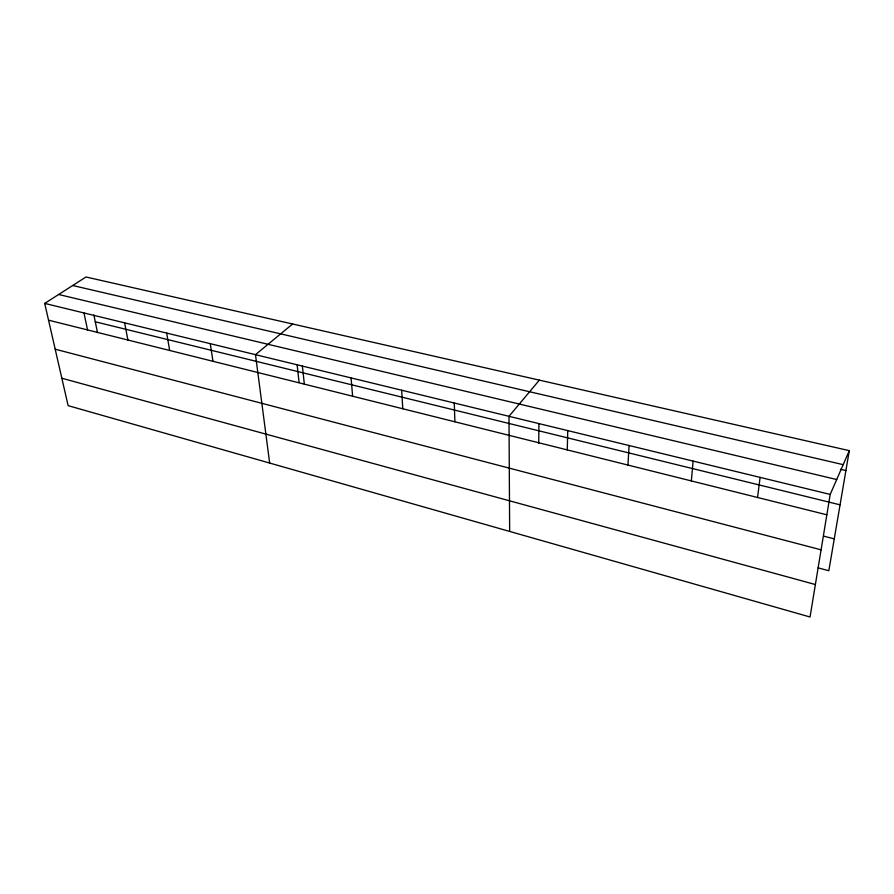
<?xml version="1.0" encoding="UTF-8"?>
<svg xmlns="http://www.w3.org/2000/svg" width="894" height="894" viewBox="0 0 894 894"><rect width="100%" height="100%" fill="white"/><g stroke="black" fill="none" stroke-linecap="round" stroke-linejoin="round"><path stroke-width="1.34" d="M538.736 443.323L538.926 423.834M567.277 449.894L567.746 430.606M627.968 465.07L629.074 445.525M691.341 480.916L693.118 461.092M757.564 497.477L760.09 477.385M849.3 450.654L830.191 494.427L810.042 617.005L68.123 405.641L44.7 303.412L86.025 276.995L849.3 450.654L828.827 570.73L818.122 567.869M539.339 380.129L508.988 416.325L509.658 531.427M292.606 323.997L255.483 354.672L269.664 463.058M72.705 285.51L843.187 464.656M840.461 469.294L845.903 470.568M58.658 294.495L836.695 479.53M44.7 303.412L830.191 494.427M95.278 321.784L840.058 504.831M48.544 320.175L826.838 514.81M823.586 536.121L834.258 538.858M55.182 349.185L821.083 549.821M61.842 378.24L815.384 584.542M83.969 312.967L87.545 329.931M93.881 315.023L97.524 332.635M124.601 322.846L127.909 340.022M166.675 333.082L169.681 350.47M210.28 343.687L212.962 361.299M297.121 364.73L299.088 382.543M302.384 366.082L304.34 384.141M351.074 377.916L352.627 396.221M401.663 390.22L402.769 408.759M454.264 403.015L454.89 421.789"/></g></svg>
